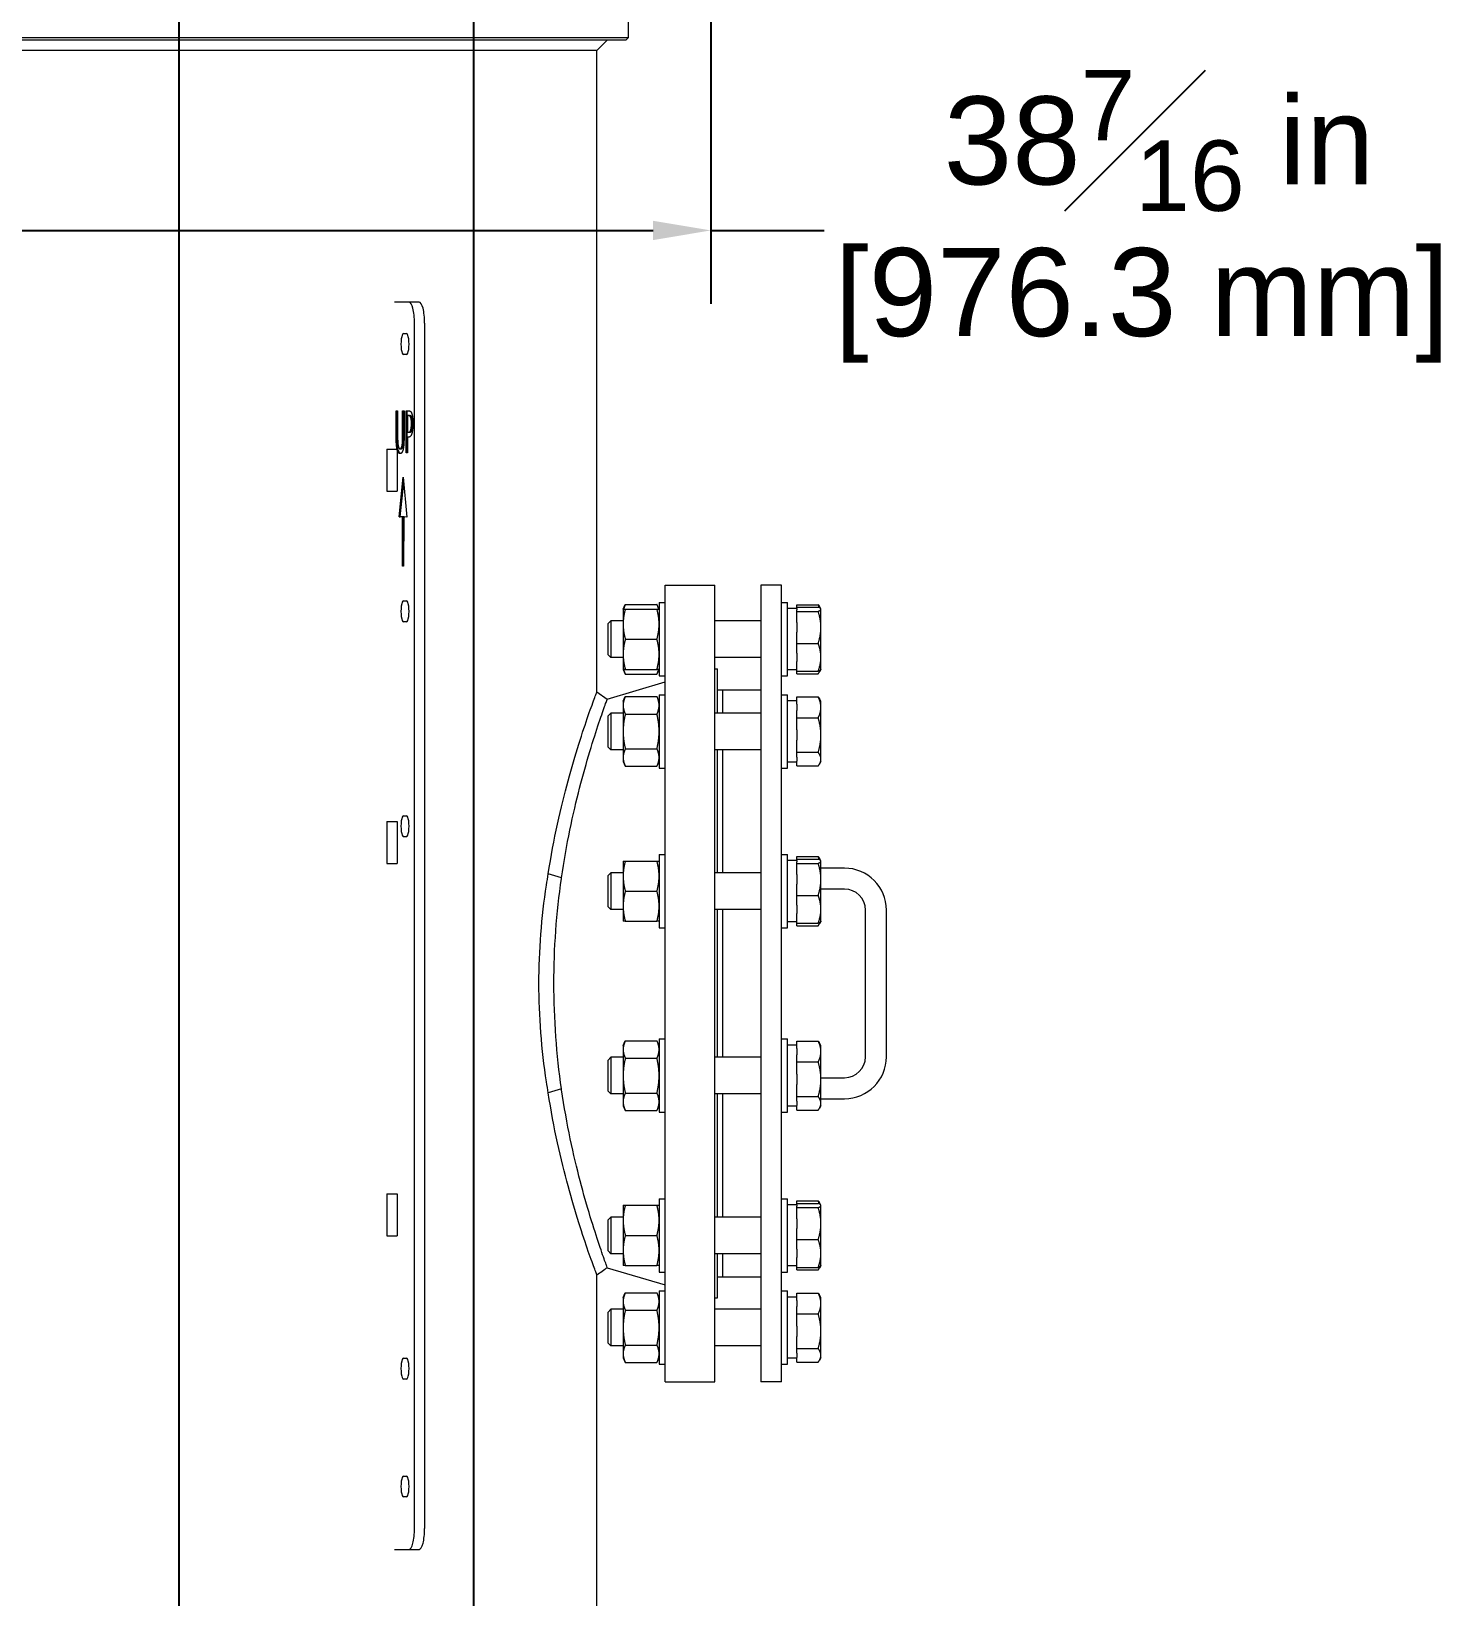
# Model space of a CAD drawing. Header units: inches. Extents: x 17 to 469, y 7 to 301.
# Drawn here: x 94.02 to 127.65, y 92.15 to 129.49 of the extents above; entities that cross this region are included whole.
import ezdxf

# ---------------------------------------------------------------- set-up
doc = ezdxf.new("R2010")
doc.units = ezdxf.units.IN
doc.header["$LTSCALE"] = 14
doc.header["$MEASUREMENT"] = 0
for name, color, linetype, lineweight in [('Dimension', 7, 'Continuous', 25), ('Dimension (ANSI)', 7, 'Continuous', 25), ('Visible (ANSI)', 7, 'Continuous', 50)]:
    doc.layers.add(name, color=color, linetype=linetype, lineweight=lineweight)
doc.styles.add('MEMCOR Medium', font='arial.ttf')
doc.styles.add('Standard D-E', font='arial.ttf')
doc.dimstyles.new('Default (ANSI)', dxfattribs={"dimscale": 14, "dimtxt": 0.15, "dimasz": 0.098425, "dimexe": 0.125, "dimexo": 0.0625, "dimgap": 0.031496, "dimtad": 0, "dimtih": 1, "dimtoh": 1, "dimdec": 4, "dimrnd": 1e-08, "dimzin": 3, "dimdsep": 46, "dimlunit": 5, "dimtxsty": 'MEMCOR Medium', "dimcen": 0.09, "dimdle": 0.393701, "dimclrd": 256, "dimclre": 256, "dimclrt": 256, "dimadec": 0, "dimazin": 1, "dimtfac": 0.8, "dimtofl": 0, "dimtmove": 0, "dimatfit": 3, "dimfxl": 1, "dimfrac": 1, "dimtolj": 1, "dimtzin": 4, "dimlwd": -1, "dimlwe": -1, "dimarcsym": 0})
doc.dimstyles.new('Default D-E', dxfattribs={"dimscale": 14, "dimtxt": 0.15, "dimasz": 0.098425, "dimexe": 0.125, "dimexo": 0.0625, "dimgap": 0.031496, "dimtad": 0, "dimtih": 1, "dimtoh": 1, "dimrnd": 1e-08, "dimzin": 4, "dimdsep": 46, "dimtxsty": 'Standard D-E', "dimcen": 0.09, "dimdle": 0.393701, "dimclrd": 256, "dimclre": 256, "dimclrt": 256, "dimadec": 0, "dimazin": 1, "dimtfac": 1, "dimtofl": 0, "dimtmove": 0, "dimatfit": 3, "dimfxl": 1, "dimtolj": 1, "dimtzin": 4, "dimlwd": -1, "dimlwe": -1, "dimarcsym": 0})

# ---------------------------------------------------------------- blocks, each defined once
blk = doc.blocks.new('*D21')
at = {"layer": 'Defpoints', "color": 0, "transparency": 16777216}
for p in [(71.801, 135.407), (110.238, 135.407), (110.238, 124.738)]:
    blk.add_point(p, dxfattribs=at)
at = {"layer": 'Dimension (ANSI)', "transparency": 16777216}
for p, q in [((71.801, 134.532), (71.801, 122.988)), ((110.238, 134.532), (110.238, 122.988)), ((73.179, 124.738), (108.86, 124.738)), ((110.238, 124.738), (112.944, 124.738))]:
    blk.add_line(p, q, dxfattribs=at)
for points in [[(73.179, 124.968), (73.179, 124.508), (71.801, 124.738)], [(108.86, 124.968), (108.86, 124.508), (110.238, 124.738)]]:
    blk.add_solid(points, dxfattribs=at)
at = {"layer": 'Dimension (ANSI)', "transparency": 16777216, "char_height": 2.1, "attachment_point": 5, "style": 'MEMCOR Medium'}
for s, insert in [('\\A1; 38{\\H0.8x;\\S7#16;} in', (120.528, 126.885)), ('\\A1;[976.3 mm]', (120.528, 122.951))]:
    blk.add_mtext(s, dxfattribs=dict(at, insert=insert))
blk = doc.blocks.new('*D33')
at = {"layer": 'Defpoints', "color": 0, "transparency": 16777216}
for p in [(97.548, 145.522), (97.548, 55.808), (104.58, 55.808)]:
    blk.add_point(p, dxfattribs=at)
at = {"layer": 'Dimension', "transparency": 16777216}
for p, q in [((97.548, 56.683), (97.548, 147.272)), ((104.58, 56.683), (104.58, 147.272)), ((98.926, 145.522), (103.203, 145.522)), ((104.58, 145.522), (107.024, 145.522))]:
    blk.add_line(p, q, dxfattribs=at)
for points in [[(98.926, 145.752), (98.926, 145.292), (97.548, 145.522)], [(103.203, 145.752), (103.203, 145.292), (104.58, 145.522)]]:
    blk.add_solid(points, dxfattribs=at)
at = {"layer": 'Dimension', "transparency": 16777216, "insert": (107.465, 146.595), "char_height": 2.1, "attachment_point": 1, "style": 'Standard D-E'}
blk.add_mtext('\\A1;7.03', dxfattribs=at)

msp = doc.modelspace()

# ---------------------------------------------------------------- linework, layer by layer
at = {"layer": 'Visible (ANSI)', "linetype": 'Continuous', "lineweight": 18}
for p, q in [((108.26976, 129.3394), (108.26976, 131.63627)), ((73.76934, 129.3394), (108.26976, 129.3394)), ((108.20718, 129.2769), (73.83184, 129.2769)), ((107.51684, 129.0269), (107.7668, 129.2769)), ((107.51684, 129.0269), (74.51924, 129.0269)), ((107.51987, 113.73548), (107.51987, 129.02992)), ((103.03702, 123.0269), (102.68691, 123.0269)), ((103.2785, 123.0269), (103.03702, 123.0269)), ((103.16643, 93.7769), (103.16643, 122.5269)), ((103.40791, 122.5269), (103.40791, 93.7769)), ((102.90761, 122.2769), (102.97232, 122.2769)), ((102.97232, 121.7769), (102.90761, 121.7769)), ((102.72983, 119.81248), (102.72983, 120.43647)), ((102.72983, 120.43647), (102.76423, 120.43647)), ((102.75398, 119.81248), (102.75398, 120.43647)), ((102.76423, 120.43647), (102.76423, 119.81248)), ((102.88273, 120.43647), (102.91713, 120.43647)), ((102.88273, 119.80924), (102.88273, 120.43647)), ((102.90688, 119.80924), (102.90688, 120.43647)), ((102.91713, 120.43647), (102.91713, 119.81248)), ((102.96642, 119.43647), (102.96642, 120.43647)), ((102.96642, 120.43647), (103.03143, 120.43647)), ((102.99056, 119.43647), (102.99056, 120.43647)), ((103.02934, 120.32139), (103.00081, 120.32139)), ((103.00081, 120.32139), (103.00081, 119.92269)), ((103.02934, 120.32139), (103.05349, 120.32139)), ((103.00081, 119.92269), (103.0243, 119.92269)), ((103.0243, 119.92269), (103.04845, 119.92269)), ((103.07946, 119.98266), (103.10361, 119.98266)), ((102.5088, 119.5197), (102.75162, 119.5197)), ((102.5088, 119.5197), (102.5088, 118.5197)), ((102.75162, 119.5197), (102.75162, 118.5197)), ((102.82337, 119.52885), (102.84752, 119.52885)), ((103.00081, 119.80924), (103.00081, 119.43647)), ((103.02997, 119.80924), (103.00081, 119.80924)), ((103.00081, 119.43647), (102.96642, 119.43647)), ((102.80387, 117.90738), (102.89824, 118.85054)), ((102.89824, 118.85054), (102.98758, 117.90045)), ((102.5088, 118.5197), (102.75162, 118.5197)), ((102.82802, 117.90738), (102.90994, 118.72613)), ((102.88054, 117.90528), (102.80387, 117.90738)), ((102.80387, 117.90738), (102.82802, 117.90738)), ((102.90469, 117.90528), (102.82802, 117.90738)), ((102.8768, 116.72936), (102.88054, 117.90528)), ((102.88054, 117.90528), (102.90469, 117.90528)), ((102.90095, 116.72993), (102.90469, 117.90528)), ((102.90986, 117.90396), (102.90666, 116.73006)), ((102.90986, 117.90396), (102.93401, 117.90396)), ((102.98758, 117.90045), (102.90986, 117.90396)), ((102.98748, 117.90154), (102.93401, 117.90396)), ((102.90666, 116.73006), (102.8768, 116.72936)), ((109.14487, 97.2769), (109.14487, 116.2769)), ((109.14487, 116.2769), (110.33487, 116.2769)), ((110.33487, 97.2769), (110.33487, 116.2769)), ((111.42737, 116.2769), (111.42737, 97.2769)), ((111.92737, 116.2769), (111.42737, 116.2769)), ((111.92737, 97.2769), (111.92737, 116.2769)), ((102.90761, 115.9019), (102.97232, 115.9019)), ((108.14524, 115.70626), (108.19711, 115.81749)), ((108.19711, 115.81749), (108.95238, 115.81749)), ((109.00424, 115.70626), (108.95238, 115.81749)), ((109.00424, 115.86226), (109.00424, 114.11226)), ((109.00424, 115.86226), (109.14487, 115.86226)), ((111.92737, 115.86226), (112.06799, 115.86226)), ((112.06799, 114.11226), (112.06799, 115.86226)), ((112.28699, 115.75062), (112.28699, 115.81121)), ((112.28699, 115.81121), (112.80092, 115.81121)), ((112.8621, 115.71125), (112.82893, 115.7687)), ((102.97232, 115.4019), (102.90761, 115.4019)), ((107.78699, 115.35861), (107.85315, 115.42476)), ((107.85315, 115.42476), (107.85315, 114.54976)), ((108.14524, 115.42476), (107.85315, 115.42476)), ((108.14524, 115.70626), (108.14524, 115.34676)), ((108.19711, 115.70626), (108.95238, 115.70626)), ((111.42737, 115.42476), (110.33487, 115.42476)), ((112.28699, 115.71676), (112.06799, 115.71676)), ((112.28699, 115.71676), (112.28699, 115.75062)), ((112.28699, 115.75062), (112.80092, 115.75062)), ((112.28699, 115.71676), (112.28699, 115.68584)), ((112.28699, 115.65101), (112.28699, 115.68584)), ((112.28699, 115.3841), (112.28699, 115.65101)), ((112.28699, 115.65101), (112.80092, 115.65101)), ((112.28699, 115.3841), (112.28699, 115.15457)), ((112.86512, 115.70601), (112.8621, 115.71125)), ((112.86512, 115.70082), (112.86512, 115.70601)), ((112.86512, 115.26933), (112.86512, 115.70082)), ((107.78699, 114.61591), (107.78699, 115.35861)), ((108.14524, 115.34676), (108.14524, 114.62776)), ((112.28699, 114.88765), (112.28699, 115.15457)), ((112.86512, 114.55578), (112.86512, 115.26933)), ((108.19711, 114.98726), (108.95238, 114.98726)), ((112.28699, 114.65557), (112.28699, 114.88765)), ((112.28699, 114.88765), (112.80092, 114.88765)), ((112.28699, 114.65557), (112.28699, 114.45599)), ((107.78699, 114.61591), (107.85315, 114.54976)), ((108.14524, 114.54976), (107.85315, 114.54976)), ((108.14524, 114.62776), (108.14524, 114.26826)), ((108.14524, 114.26826), (108.19711, 114.15703)), ((108.19711, 114.26826), (108.95238, 114.26826)), ((109.00424, 114.26826), (108.95238, 114.15703)), ((111.42737, 114.54976), (110.33487, 114.54976)), ((110.33487, 114.2769), (110.39737, 114.2769)), ((110.39737, 113.2248), (110.39737, 114.2769)), ((112.28699, 114.2239), (112.28699, 114.45599)), ((112.8621, 114.26328), (112.82893, 114.20582)), ((112.86512, 114.26851), (112.8621, 114.26328)), ((112.86512, 114.26851), (112.86512, 114.55578)), ((107.76653, 113.55841), (109.14487, 113.9669)), ((108.19711, 114.15703), (108.95238, 114.15703)), ((109.00424, 114.11226), (109.14487, 114.11226)), ((111.92737, 114.11226), (112.06799, 114.11226)), ((112.28699, 114.25776), (112.06799, 114.25776)), ((112.28699, 114.16332), (112.28699, 114.2239)), ((112.28699, 114.2239), (112.80092, 114.2239)), ((112.28699, 114.16332), (112.80092, 114.16332)), ((107.51987, 113.73548), (107.76653, 113.55841)), ((108.14524, 113.5063), (108.19711, 113.61753)), ((108.19711, 113.61753), (108.95238, 113.61753)), ((109.00424, 113.5063), (108.95238, 113.61753)), ((109.00424, 113.6623), (109.00424, 111.9123)), ((109.00424, 113.6623), (109.14487, 113.6623)), ((110.39737, 113.7769), (110.52737, 113.7769)), ((110.52737, 113.2248), (110.52737, 113.7769)), ((110.52737, 113.2248), (110.52737, 113.7769)), ((110.52737, 113.7769), (111.42737, 113.7769)), ((111.92737, 113.6623), (112.06799, 113.6623)), ((112.06799, 111.9123), (112.06799, 113.6623)), ((112.28699, 113.5168), (112.06799, 113.5168)), ((112.28699, 113.43703), (112.28699, 113.61124)), ((112.28699, 113.61124), (112.80092, 113.61124)), ((112.86512, 113.50605), (112.82893, 113.56874)), ((107.78699, 113.15865), (107.85315, 113.2248)), ((107.78699, 112.41595), (107.78699, 113.15865)), ((107.85315, 113.2248), (107.85315, 112.3498)), ((108.14524, 113.2248), (107.85315, 113.2248)), ((108.14524, 113.5063), (108.14524, 113.40997)), ((108.14524, 113.40997), (108.14524, 112.7873)), ((108.19711, 113.20242), (108.95238, 113.20242)), ((111.42737, 113.2248), (110.33487, 113.2248)), ((112.28699, 113.43703), (112.28699, 113.28722)), ((112.28699, 113.11301), (112.28699, 113.28722)), ((112.86512, 113.36213), (112.86512, 113.50605)), ((112.86512, 112.70104), (112.86512, 113.36213)), ((108.14524, 112.7873), (108.14524, 112.16463)), ((112.28699, 112.82491), (112.28699, 113.11301)), ((112.28699, 113.11301), (112.80092, 113.11301)), ((112.28699, 112.82491), (112.28699, 112.57716)), ((107.78699, 112.41595), (107.85315, 112.3498)), ((112.28699, 112.28907), (112.28699, 112.57716)), ((112.86512, 112.12621), (112.86512, 112.70104)), ((108.14524, 112.3498), (107.85315, 112.3498)), ((108.14524, 112.16463), (108.14524, 112.0683)), ((108.14524, 112.0683), (108.19711, 111.95707)), ((108.19711, 112.37219), (108.95238, 112.37219)), ((109.00424, 112.0683), (108.95238, 111.95707)), ((111.42737, 112.3498), (110.33487, 112.3498)), ((110.39737, 109.41436), (110.39737, 112.3498)), ((110.52737, 109.41436), (110.52737, 112.3498)), ((110.52737, 109.41436), (110.52737, 112.3498)), ((112.28699, 112.0578), (112.06799, 112.0578)), ((112.28699, 112.17518), (112.28699, 112.28907)), ((112.28699, 112.28907), (112.80092, 112.28907)), ((112.28699, 112.17518), (112.28699, 112.07725)), ((112.28699, 111.96336), (112.28699, 112.07725)), ((112.86512, 112.06855), (112.82893, 112.00586)), ((112.86512, 112.06855), (112.86512, 112.12621)), ((108.19711, 111.95707), (108.95238, 111.95707)), ((109.00424, 111.9123), (109.14487, 111.9123)), ((111.92737, 111.9123), (112.06799, 111.9123)), ((112.28699, 111.96336), (112.80092, 111.96336)), ((102.5088, 110.6397), (102.75162, 110.6397)), ((102.5088, 110.6397), (102.5088, 109.6397)), ((102.75162, 110.6397), (102.75162, 109.6397)), ((102.90761, 110.7769), (102.97232, 110.7769)), ((102.97232, 110.2769), (102.90761, 110.2769)), ((109.00424, 109.85186), (109.00424, 108.10186)), ((109.00424, 109.85186), (109.14487, 109.85186)), ((111.92737, 109.85186), (112.06799, 109.85186)), ((112.06799, 108.10186), (112.06799, 109.85186)), ((112.28699, 109.74022), (112.28699, 109.8008)), ((112.28699, 109.8008), (112.80092, 109.8008)), ((102.5088, 109.6397), (102.75162, 109.6397)), ((107.78699, 109.34821), (107.85315, 109.41436)), ((107.85315, 109.41436), (107.85315, 108.53936)), ((108.14524, 109.41436), (107.85315, 109.41436)), ((108.14524, 109.69586), (108.14524, 109.33636)), ((108.19711, 109.69586), (108.95238, 109.69586)), ((111.42737, 109.41436), (110.33487, 109.41436)), ((112.28699, 109.70636), (112.06799, 109.70636)), ((112.28699, 109.70636), (112.28699, 109.74022)), ((112.28699, 109.74022), (112.80092, 109.74022)), ((112.28699, 109.70636), (112.28699, 109.67544)), ((112.28699, 109.64061), (112.28699, 109.67544)), ((112.28699, 109.37369), (112.28699, 109.64061)), ((112.28699, 109.64061), (112.80092, 109.64061)), ((112.8621, 109.70084), (112.82893, 109.7583)), ((112.86512, 109.69561), (112.8621, 109.70084)), ((112.86512, 109.69041), (112.86512, 109.69561)), ((112.86512, 109.25893), (112.86512, 109.69041)), ((113.42737, 109.5269), (112.86512, 109.5269)), ((106.6746, 109.29157), (106.36007, 109.38986)), ((107.78699, 108.60551), (107.78699, 109.34821)), ((108.14524, 109.33636), (108.14524, 108.61736)), ((112.28699, 109.37369), (112.28699, 109.14416)), ((112.28699, 108.87725), (112.28699, 109.14416)), ((112.86512, 108.54537), (112.86512, 109.25893)), ((108.19711, 108.97686), (108.95238, 108.97686)), ((112.28699, 108.64516), (112.28699, 108.87725)), ((112.28699, 108.87725), (112.80092, 108.87725)), ((113.42737, 109.0269), (112.86512, 109.0269)), ((107.78699, 108.60551), (107.85315, 108.53936)), ((108.14524, 108.53936), (107.85315, 108.53936)), ((108.14524, 108.61736), (108.14524, 108.25786)), ((111.42737, 108.53936), (110.33487, 108.53936)), ((110.39737, 105.01443), (110.39737, 108.53936)), ((110.52737, 105.01443), (110.52737, 108.53936)), ((110.52737, 105.01443), (110.52737, 108.53936)), ((112.28699, 108.64516), (112.28699, 108.44558)), ((112.28699, 108.2135), (112.28699, 108.44558)), ((112.86512, 108.25811), (112.86512, 108.54537)), ((113.92737, 105.0269), (113.92737, 108.5269)), ((114.42737, 105.0269), (114.42737, 108.5269)), ((108.19711, 108.25786), (108.95238, 108.25786)), ((109.00424, 108.10186), (109.14487, 108.10186)), ((111.92737, 108.10186), (112.06799, 108.10186)), ((112.28699, 108.24736), (112.06799, 108.24736)), ((112.28699, 108.15292), (112.28699, 108.2135)), ((112.28699, 108.2135), (112.80092, 108.2135)), ((112.28699, 108.15292), (112.80092, 108.15292)), ((112.8621, 108.25287), (112.82893, 108.19542)), ((112.86512, 108.25811), (112.8621, 108.25287)), ((108.14524, 105.29593), (108.19711, 105.40716)), ((108.19711, 105.40716), (108.95238, 105.40716)), ((109.00424, 105.29593), (108.95238, 105.40716)), ((109.00424, 105.45193), (109.00424, 103.70193)), ((109.00424, 105.45193), (109.14487, 105.45193)), ((111.92737, 105.45193), (112.06799, 105.45193)), ((112.06799, 103.70193), (112.06799, 105.45193)), ((112.28699, 105.30643), (112.06799, 105.30643)), ((112.28699, 105.22666), (112.28699, 105.40087)), ((112.28699, 105.40087), (112.80092, 105.40087)), ((112.86512, 105.29568), (112.82893, 105.35837)), ((107.78699, 104.94828), (107.85315, 105.01443)), ((107.78699, 104.20558), (107.78699, 104.94828)), ((107.85315, 105.01443), (107.85315, 104.13943)), ((108.14524, 105.01443), (107.85315, 105.01443)), ((108.14524, 105.29593), (108.14524, 105.19961)), ((108.14524, 105.19961), (108.14524, 104.57693)), ((108.19711, 104.99205), (108.95238, 104.99205)), ((111.42737, 105.01443), (110.33487, 105.01443)), ((112.28699, 105.22666), (112.28699, 105.07685)), ((112.28699, 104.90264), (112.28699, 105.07685)), ((112.86512, 105.15176), (112.86512, 105.29568)), ((112.86512, 104.49067), (112.86512, 105.15176)), ((108.14524, 104.57693), (108.14524, 103.95426)), ((112.28699, 104.61454), (112.28699, 104.90264)), ((112.28699, 104.90264), (112.80092, 104.90264)), ((112.28699, 104.61454), (112.28699, 104.36679)), ((106.6746, 104.26222), (106.36007, 104.16393)), ((107.78699, 104.20558), (107.85315, 104.13943)), ((112.28699, 104.0787), (112.28699, 104.36679)), ((112.86512, 104.5269), (113.42737, 104.5269)), ((112.86512, 103.91584), (112.86512, 104.49067)), ((108.14524, 104.13943), (107.85315, 104.13943)), ((108.14524, 103.95426), (108.14524, 103.85793)), ((108.14524, 103.85793), (108.19711, 103.7467)), ((108.19711, 104.16182), (108.95238, 104.16182)), ((109.00424, 103.85793), (108.95238, 103.7467)), ((111.42737, 104.13943), (110.33487, 104.13943)), ((110.39737, 101.20399), (110.39737, 104.13943)), ((110.52737, 101.20399), (110.52737, 104.13943)), ((110.52737, 101.20399), (110.52737, 104.13943)), ((112.28699, 103.84743), (112.06799, 103.84743)), ((112.28699, 103.96481), (112.28699, 104.0787)), ((112.28699, 104.0787), (112.80092, 104.0787)), ((112.28699, 103.96481), (112.28699, 103.86688)), ((112.28699, 103.75299), (112.28699, 103.86688)), ((112.86512, 103.85818), (112.82893, 103.79549)), ((112.86512, 104.0269), (113.42737, 104.0269)), ((112.86512, 103.85818), (112.86512, 103.91584)), ((108.19711, 103.7467), (108.95238, 103.7467)), ((109.00424, 103.70193), (109.14487, 103.70193)), ((111.92737, 103.70193), (112.06799, 103.70193)), ((112.28699, 103.75299), (112.80092, 103.75299)), ((102.5088, 101.7597), (102.75162, 101.7597)), ((102.5088, 101.7597), (102.5088, 100.7597)), ((102.75162, 101.7597), (102.75162, 100.7597)), ((109.00424, 101.64149), (109.00424, 99.89149)), ((109.00424, 101.64149), (109.14487, 101.64149)), ((111.92737, 101.64149), (112.06799, 101.64149)), ((112.06799, 99.89149), (112.06799, 101.64149)), ((112.28699, 101.52985), (112.28699, 101.59043)), ((112.28699, 101.59043), (112.80092, 101.59043)), ((107.78699, 101.13784), (107.85315, 101.20399)), ((107.85315, 101.20399), (107.85315, 100.32899)), ((108.14524, 101.20399), (107.85315, 101.20399)), ((108.14524, 101.48549), (108.14524, 101.12599)), ((108.19711, 101.48549), (108.95238, 101.48549)), ((111.42737, 101.20399), (110.33487, 101.20399)), ((112.28699, 101.49599), (112.06799, 101.49599)), ((112.28699, 101.49599), (112.28699, 101.52985)), ((112.28699, 101.52985), (112.80092, 101.52985)), ((112.28699, 101.49599), (112.28699, 101.46507)), ((112.28699, 101.43024), (112.28699, 101.46507)), ((112.28699, 101.16332), (112.28699, 101.43024)), ((112.28699, 101.43024), (112.80092, 101.43024)), ((112.8621, 101.49047), (112.82893, 101.54793)), ((112.86512, 101.48524), (112.8621, 101.49047)), ((112.86512, 101.48004), (112.86512, 101.48524)), ((112.86512, 101.04856), (112.86512, 101.48004)), ((107.78699, 100.39514), (107.78699, 101.13784)), ((108.14524, 101.12599), (108.14524, 100.40699)), ((112.28699, 101.16332), (112.28699, 100.93379)), ((112.28699, 100.66688), (112.28699, 100.93379)), ((112.86512, 100.335), (112.86512, 101.04856)), ((102.5088, 100.7597), (102.75162, 100.7597)), ((108.19711, 100.76649), (108.95238, 100.76649)), ((112.28699, 100.43479), (112.28699, 100.66688)), ((112.28699, 100.66688), (112.80092, 100.66688)), ((107.78699, 100.39514), (107.85315, 100.32899)), ((108.14524, 100.32899), (107.85315, 100.32899)), ((108.14524, 100.40699), (108.14524, 100.04749)), ((111.42737, 100.32899), (110.33487, 100.32899)), ((110.39737, 99.2769), (110.39737, 100.32899)), ((110.52737, 99.7769), (110.52737, 100.32899)), ((110.52737, 99.7769), (110.52737, 100.32899)), ((112.28699, 100.43479), (112.28699, 100.23521)), ((112.28699, 100.00313), (112.28699, 100.23521)), ((112.86512, 100.04774), (112.86512, 100.335)), ((107.51987, 80.26722), (107.51987, 99.81831)), ((107.76653, 99.99538), (109.14487, 99.5869)), ((108.19711, 100.04749), (108.95238, 100.04749)), ((109.00424, 99.89149), (109.14487, 99.89149)), ((110.39737, 99.7769), (110.52737, 99.7769)), ((110.52737, 99.7769), (111.42737, 99.7769)), ((111.92737, 99.89149), (112.06799, 99.89149)), ((112.28699, 100.03699), (112.06799, 100.03699)), ((112.28699, 99.94255), (112.28699, 100.00313)), ((112.28699, 100.00313), (112.80092, 100.00313)), ((112.28699, 99.94255), (112.80092, 99.94255)), ((112.8621, 100.0425), (112.82893, 99.98505)), ((112.86512, 100.04774), (112.8621, 100.0425)), ((108.14524, 99.28553), (108.19711, 99.39676)), ((108.19711, 99.39676), (108.95238, 99.39676)), ((109.00424, 99.28553), (108.95238, 99.39676)), ((109.00424, 99.44153), (109.00424, 97.69153)), ((109.00424, 99.44153), (109.14487, 99.44153)), ((111.92737, 99.44153), (112.06799, 99.44153)), ((112.06799, 97.69153), (112.06799, 99.44153)), ((112.28699, 99.21625), (112.28699, 99.39047)), ((112.28699, 99.39047), (112.80092, 99.39047)), ((112.86512, 99.28528), (112.82893, 99.34797)), ((107.78699, 98.93788), (107.85315, 99.00403)), ((107.85315, 99.00403), (107.85315, 98.12903)), ((108.14524, 99.00403), (107.85315, 99.00403)), ((108.14524, 99.28553), (108.14524, 99.1892)), ((108.14524, 99.1892), (108.14524, 98.56653)), ((108.19711, 98.98164), (108.95238, 98.98164)), ((110.33487, 99.2769), (110.39737, 99.2769)), ((111.42737, 99.00403), (110.33487, 99.00403)), ((112.28699, 99.29603), (112.22325, 99.29603)), ((112.28699, 99.21625), (112.28699, 99.06644)), ((112.28699, 98.89223), (112.28699, 99.06644)), ((112.86512, 99.14135), (112.86512, 99.28528)), ((112.86512, 98.48026), (112.86512, 99.14135)), ((107.78699, 98.19518), (107.78699, 98.93788)), ((112.28699, 98.60413), (112.28699, 98.89223)), ((112.28699, 98.89223), (112.80092, 98.89223)), ((112.28699, 98.60413), (112.28699, 98.35639)), ((108.14524, 98.56653), (108.14524, 97.94385)), ((112.28699, 98.06829), (112.28699, 98.35639)), ((112.86512, 97.90544), (112.86512, 98.48026)), ((102.90761, 97.8394), (102.97232, 97.8394)), ((107.78699, 98.19518), (107.85315, 98.12903)), ((108.14524, 98.12903), (107.85315, 98.12903)), ((108.14524, 97.94385), (108.14524, 97.84753)), ((108.14524, 97.84753), (108.19711, 97.7363)), ((108.19711, 98.15141), (108.95238, 98.15141)), ((109.00424, 97.84753), (108.95238, 97.7363)), ((111.42737, 98.12903), (110.33487, 98.12903)), ((112.28699, 97.83703), (112.06799, 97.83703)), ((112.28699, 97.9544), (112.28699, 98.06829)), ((112.28699, 98.06829), (112.80092, 98.06829)), ((112.28699, 97.9544), (112.28699, 97.85647)), ((112.28699, 97.74258), (112.28699, 97.85647)), ((112.86512, 97.84778), (112.82893, 97.78509)), ((112.86512, 97.84778), (112.86512, 97.90544)), ((108.19711, 97.7363), (108.95238, 97.7363)), ((109.00424, 97.69153), (109.14487, 97.69153)), ((111.92737, 97.69153), (112.06799, 97.69153)), ((112.28699, 97.74258), (112.80092, 97.74258)), ((102.97232, 97.3394), (102.90761, 97.3394)), ((109.14487, 97.2769), (110.33487, 97.2769)), ((111.92737, 97.2769), (111.42737, 97.2769)), ((102.90761, 95.0269), (102.97232, 95.0269)), ((102.97232, 94.5269), (102.90761, 94.5269)), ((102.68691, 93.2769), (103.03702, 93.2769)), ((103.03702, 93.2769), (103.2785, 93.2769))]:
    msp.add_line(p, q, dxfattribs=at)
for centre, radius, start, end in [((113.42737, 108.5269), 1, 0, 90), ((113.42737, 108.5269), 0.5, 0, 90), ((113.42737, 105.0269), 1, 270, 0), ((113.42737, 105.0269), 0.5, 270, 0)]:
    msp.add_arc(centre, radius, start, end, dxfattribs=at)
for centre, major_axis, ratio, start_param, end_param in [((103.03702, 122.5269), (0, 0.5), 0.25881905, 4.71238898, 6.28318531), ((103.2785, 122.5269), (0, 0.5), 0.25881905, 4.71238898, 6.28318531), ((102.90761, 122.0269), (0, -0.25), 0.25881905, 3.14159265, 6.28318531), ((102.97232, 122.0269), (0, 0.25), 0.25881905, 3.14159265, 6.28318531), ((102.90761, 115.6519), (0, -0.25), 0.25881905, 3.14159265, 6.28318531), ((102.97232, 115.6519), (0, 0.25), 0.25881905, 3.14159265, 6.28318531), ((102.90761, 110.5269), (0, -0.25), 0.25881905, 3.14159265, 6.28318531), ((102.97232, 110.5269), (0, 0.25), 0.25881905, 3.14159265, 6.28318531), ((112.22325, 98.56653), (-4.1372, 0), 0.17632698, 4.71238898, 4.7499235), ((102.90761, 97.5894), (0, -0.25), 0.25881905, 3.14159265, 6.28318531), ((102.97232, 97.5894), (0, 0.25), 0.25881905, 3.14159265, 6.28318531), ((102.90761, 94.7769), (0, -0.25), 0.25881905, 3.14159265, 6.28318531), ((102.97232, 94.7769), (0, 0.25), 0.25881905, 3.14159265, 6.28318531), ((103.03702, 93.7769), (0, -0.5), 0.25881905, 0, 1.57079633), ((103.2785, 93.7769), (0, -0.5), 0.25881905, 0, 1.57079633)]:
    msp.add_ellipse(centre, major_axis=major_axis, ratio=ratio, start_param=start_param, end_param=end_param, dxfattribs=at)
for points, degree in [([(108.20718, 129.2769), (108.22806, 129.29773), (108.24892, 129.31857), (108.26976, 129.3394)], 3), ([(103.07548, 120.28331), (103.0673, 120.30437), (103.04549, 120.32139), (103.02934, 120.32139)], 2), ([(103.03143, 120.43647), (103.05451, 120.43647), (103.08681, 120.40729), (103.09918, 120.37407)], 2), ([(103.09415, 120.13096), (103.09415, 120.18282), (103.08492, 120.25899), (103.07548, 120.28331)], 2), ([(103.09918, 120.37407), (103.11365, 120.33598), (103.13001, 120.21848), (103.13001, 120.13501)], 2), ([(103.0243, 119.92269), (103.04528, 119.92269), (103.07108, 119.94862), (103.07946, 119.98266)], 2), ([(103.10736, 119.91296), (103.09394, 119.86191), (103.05765, 119.80924), (103.02997, 119.80924)], 2), ([(103.07946, 119.98266), (103.08723, 120.01264), (103.09415, 120.08314), (103.09415, 120.13096)], 2), ([(103.13001, 120.13501), (103.13001, 120.07018), (103.11806, 119.95348), (103.10736, 119.91296)], 2), ([(102.75458, 119.50778), (102.74094, 119.55964), (102.72983, 119.70551), (102.72983, 119.81248)], 2), ([(102.82337, 119.4154), (102.80051, 119.4154), (102.76653, 119.46159), (102.75458, 119.50778)], 2), ([(102.76423, 119.81248), (102.76423, 119.74279), (102.76884, 119.64878), (102.77534, 119.6107)], 2), ([(102.77534, 119.6107), (102.78226, 119.57018), (102.80617, 119.52885), (102.82337, 119.52885)], 2), ([(102.82337, 119.52885), (102.83952, 119.52885), (102.86469, 119.57018), (102.87161, 119.6107)], 2), ([(102.89238, 119.50778), (102.88, 119.46078), (102.84728, 119.4154), (102.82337, 119.4154)], 2), ([(102.87161, 119.6107), (102.87811, 119.64878), (102.88273, 119.74198), (102.88273, 119.80924)], 2), ([(102.91713, 119.81248), (102.91713, 119.70794), (102.90622, 119.55883), (102.89238, 119.50778)], 2), ([(107.76653, 99.99538), (107.68431, 99.93636), (107.60209, 99.87733), (107.51987, 99.81831)], 3)]:
    msp.add_open_spline(points, degree=degree, dxfattribs=at)
for points, knots in [([(103.09963, 120.28331), (103.09224, 120.30235), (103.08477, 120.30958), (103.072, 120.31955), (103.06216, 120.32139), (103.05349, 120.32139)], [-0.38189383, -0.38189383, -0.38189383, -0.38189383, -0.255461127, -0.255461127, 0, 0, 0, 0]), ([(103.11829, 120.13096), (103.11829, 120.15124), (103.11777, 120.1717), (103.11488, 120.21405), (103.11264, 120.23001), (103.10786, 120.25774), (103.10407, 120.27185), (103.09963, 120.28331)], [-0.337279569, -0.337279569, -0.337279569, -0.337279569, -0.253916557, -0.253916557, -0.157342525, -0.157342525, 0, 0, 0, 0]), ([(103.04845, 119.92269), (103.05636, 119.92269), (103.06487, 119.92407), (103.08161, 119.93328), (103.08681, 119.94038), (103.09531, 119.95512), (103.09979, 119.96713), (103.10361, 119.98266)], [-0.372028077, -0.372028077, -0.372028077, -0.372028077, -0.274279003, -0.274279003, -0.163348537, -0.163348537, 0, 0, 0, 0]), ([(103.10361, 119.98266), (103.1061, 119.99225), (103.10835, 120.00266), (103.11238, 120.02606), (103.11381, 120.03743), (103.11741, 120.07409), (103.11829, 120.10297), (103.11829, 120.13096)], [-0.377899074, -0.377899074, -0.377899074, -0.377899074, -0.298395577, -0.298395577, -0.213230014, -0.213230014, 0, 0, 0, 0]), ([(102.77873, 119.50778), (102.77422, 119.52491), (102.77034, 119.54392), (102.76384, 119.58619), (102.76134, 119.60883), (102.75719, 119.66331), (102.75398, 119.71747), (102.75398, 119.81248)], [-1.83487294, -1.83487294, -1.83487294, -1.83487294, -1.2832116, -1.2832116, -0.72393044, -0.72393044, 0, 0, 0, 0]), ([(102.83572, 119.41705), (102.83148, 119.41828), (102.82725, 119.42024), (102.81602, 119.42793), (102.80915, 119.4353), (102.79359, 119.46089), (102.7856, 119.4812), (102.77873, 119.50778)], [-0.622564013, -0.622564013, -0.622564013, -0.622564013, -0.497865325, -0.497865325, -0.286365354, -0.286365354, 0, 0, 0, 0]), ([(102.84752, 119.52885), (102.85439, 119.52885), (102.86127, 119.53165), (102.87201, 119.54269), (102.87831, 119.55057), (102.88895, 119.57839), (102.89275, 119.59306), (102.89576, 119.6107)], [-0.729908788, -0.729908788, -0.729908788, -0.729908788, -0.378375556, -0.378375556, -0.16104957, -0.16104957, 0, 0, 0, 0]), ([(102.89576, 119.6107), (102.90018, 119.63658), (102.90306, 119.66492), (102.90535, 119.71114), (102.90688, 119.74546), (102.90688, 119.80924)], [-1.42536624, -1.42536624, -1.42536624, -1.42536624, -0.48598408, -0.48598408, 0, 0, 0, 0]), ([(106.36007, 109.38986), (106.42284, 109.80543), (106.498, 110.205), (106.6598, 110.95182), (106.74639, 111.29853), (106.91538, 111.92162), (107.00394, 112.21933), (107.17093, 112.7487), (107.2492, 112.9804), (107.37995, 113.35559), (107.43245, 113.49943), (107.48494, 113.64191), (107.49813, 113.67731), (107.51559, 113.7241), (107.51987, 113.73548), (107.51987, 113.73548)], [6.52664233, 6.52664233, 6.52664233, 6.52664233, 9.74325493, 9.74325493, 12.99100658, 12.99100658, 16.28583881, 16.28583881, 19.58067105, 19.58067105, 22.87550329, 22.87550329, 24.5229194, 24.5229194, 26.17033552, 26.17033552, 26.17033552, 26.17033552]), ([(106.6746, 109.29157), (106.73187, 109.6917), (106.80057, 110.07687), (106.94894, 110.79818), (107.0286, 111.13374), (107.18696, 111.74716), (107.27148, 112.04445), (107.43122, 112.57304), (107.50628, 112.80437), (107.63185, 113.17899), (107.68236, 113.32262), (107.73288, 113.46493), (107.74559, 113.50029), (107.76241, 113.54703), (107.76653, 113.55841), (107.76653, 113.55841)], [6.27129418, 6.27129418, 6.27129418, 6.27129418, 9.35775631, 9.35775631, 12.47700841, 12.47700841, 15.73587295, 15.73587295, 18.99473748, 18.99473748, 22.25360202, 22.25360202, 23.88303429, 23.88303429, 25.51246656, 25.51246656, 25.51246656, 25.51246656]), ([(106.36007, 104.16393), (106.34501, 104.25238), (106.33053, 104.34177), (106.25861, 104.81089), (106.21234, 105.20462), (106.15095, 105.99548), (106.1359, 106.39261), (106.1359, 107.16118), (106.15095, 107.55831), (106.21234, 108.34917), (106.25861, 108.7429), (106.33053, 109.21202), (106.34501, 109.30141), (106.36007, 109.38986)], [-18.26647012, -18.26647012, -18.26647012, -18.26647012, -17.56953776, -17.56953776, -14.64128146, -14.64128146, -11.71302517, -11.71302517, -8.78476888, -8.78476888, -5.85651259, -5.85651259, -5.15958023, -5.15958023, -5.15958023, -5.15958023]), ([(106.49362, 106.7769), (106.49362, 107.18625), (106.50848, 107.60973), (106.56926, 108.45365), (106.61514, 108.87411), (106.67338, 109.28306), (106.67399, 109.28732), (106.6746, 109.29157)], [102.04240846, 102.04240846, 102.04240846, 102.04240846, 105.16166056, 105.16166056, 108.28091266, 108.28091266, 108.31370264, 108.31370264, 108.31370264, 108.31370264]), ([(106.6746, 104.26222), (106.61695, 104.66507), (106.57091, 105.08351), (106.50894, 105.93159), (106.49362, 106.36131), (106.49362, 106.7769)], [95.76530251, 95.76530251, 95.76530251, 95.76530251, 98.87565783, 98.87565783, 102.04240846, 102.04240846, 102.04240846, 102.04240846]), ([(107.76653, 99.99538), (107.76653, 99.99538), (107.76253, 100.00643), (107.74618, 100.05184), (107.73383, 100.08621), (107.68467, 100.22461), (107.63548, 100.36437), (107.51293, 100.72922), (107.43956, 100.95462), (107.28301, 101.46989), (107.19998, 101.7598), (107.04152, 102.36703), (106.96032, 102.7051), (106.80792, 103.43696), (106.73687, 103.83075), (106.67669, 104.24762), (106.67564, 104.25492), (106.6746, 104.26222)], [76.53242782, 76.53242782, 76.53242782, 76.53242782, 78.13780009, 78.13780009, 79.74317235, 79.74317235, 82.95391689, 82.95391689, 86.16466142, 86.16466142, 89.37540595, 89.37540595, 92.54215658, 92.54215658, 95.7089072, 95.7089072, 95.76530251, 95.76530251, 95.76530251, 95.76530251]), ([(107.51987, 99.81831), (107.51987, 99.81831), (107.51559, 99.82969), (107.49813, 99.87648), (107.48494, 99.91188), (107.43245, 100.05436), (107.37995, 100.1982), (107.2492, 100.57339), (107.17093, 100.80509), (107.00394, 101.33446), (106.91538, 101.63217), (106.74639, 102.25526), (106.6598, 102.60197), (106.498, 103.34879), (106.42284, 103.74836), (106.36007, 104.16393)], [78.51100657, 78.51100657, 78.51100657, 78.51100657, 80.15842268, 80.15842268, 81.8058388, 81.8058388, 85.10067104, 85.10067104, 88.39550327, 88.39550327, 91.69033551, 91.69033551, 94.93808715, 94.93808715, 98.15469976, 98.15469976, 98.15469976, 98.15469976])]:
    msp.add_open_spline(points, degree=3, knots=knots, dxfattribs=at)
for points, weights in [([(108.19711, 115.81749), (108.16976, 115.75885), (108.15707, 115.70626)], [1, 1.01965956375, 1.01895290532]), ([(108.99242, 115.70626), (108.97973, 115.75885), (108.95238, 115.81749)], [1.01895290532, 1.01965956375, 1]), ([(112.80092, 115.81121), (112.81703, 115.78932), (112.82893, 115.7687)], [1.01001874936, 1.01812761042, 1.02166570028]), ([(112.83287, 115.73549), (112.81976, 115.77204), (112.80092, 115.81121)], [1.02274317859, 1.01951585197, 1.01001874936]), ([(108.14524, 115.70626), (108.14524, 115.70626), (108.19711, 115.70626)], [1, 1.0379548493, 1]), ([(108.19711, 115.70626), (108.14524, 115.51361), (108.14524, 115.34676)], [1, 1.0379548493, 1]), ([(109.00424, 115.34676), (109.00424, 115.51361), (108.95238, 115.70626)], [1, 1.0379548493, 1]), ([(108.95238, 115.70626), (109.00424, 115.70626), (109.00424, 115.70626)], [1, 1.0379548493, 1]), ([(112.86512, 115.70082), (112.86512, 115.72393), (112.80092, 115.75062)], [1, 1.04314139574, 1.01001874936]), ([(112.80092, 115.65101), (112.86512, 115.6777), (112.86512, 115.70082)], [1.01001874936, 1.04314139574, 1]), ([(112.86512, 115.26933), (112.86512, 115.44647), (112.80092, 115.65101)], [1, 1.04314139574, 1.01001874936]), ([(108.14524, 115.34676), (108.14524, 115.17992), (108.19711, 114.98726)], [1, 1.0379548493, 1]), ([(108.95238, 114.98726), (109.00424, 115.17992), (109.00424, 115.34676)], [1, 1.0379548493, 1]), ([(112.80092, 114.88765), (112.86512, 115.09219), (112.86512, 115.26933)], [1.01001874936, 1.04314139574, 1]), ([(108.19711, 114.98726), (108.14524, 114.79461), (108.14524, 114.62776)], [1, 1.0379548493, 1]), ([(109.00424, 114.62776), (109.00424, 114.79461), (108.95238, 114.98726)], [1, 1.0379548493, 1]), ([(112.86512, 114.55578), (112.86512, 114.7098), (112.80092, 114.88765)], [1, 1.04314139574, 1.01001874936]), ([(108.19711, 114.26826), (108.14524, 114.26826), (108.14524, 114.26826)], [1, 1.0379548493, 1]), ([(108.14524, 114.62776), (108.14524, 114.46092), (108.19711, 114.26826)], [1, 1.0379548493, 1]), ([(108.15707, 114.26826), (108.16976, 114.21568), (108.19711, 114.15703)], [1.01895290532, 1.01965956375, 1]), ([(108.95238, 114.26826), (109.00424, 114.46092), (109.00424, 114.62776)], [1, 1.0379548493, 1]), ([(108.95238, 114.15703), (108.97973, 114.21568), (108.99242, 114.26826)], [1, 1.01965956375, 1.01895290532]), ([(109.00424, 114.26826), (109.00424, 114.26826), (108.95238, 114.26826)], [1, 1.0379548493, 1]), ([(112.80092, 114.2239), (112.86512, 114.40176), (112.86512, 114.55578)], [1.01001874936, 1.04314139574, 1]), ([(112.8621, 114.26328), (112.85151, 114.24494), (112.80092, 114.2239)], [1.01515888119, 1.0359371329, 1.01001874936]), ([(112.80092, 114.16332), (112.83477, 114.20934), (112.85048, 114.2506)], [1.01001874936, 1.02721658286, 1.02385469408]), ([(108.19711, 113.61753), (108.14524, 113.5063), (108.14524, 113.40997)], [1, 1.0379548493, 1]), ([(109.00424, 113.40997), (109.00424, 113.5063), (108.95238, 113.61753)], [1, 1.0379548493, 1]), ([(112.80092, 113.61124), (112.81703, 113.58935), (112.82893, 113.56874)], [1.01001874936, 1.01812761042, 1.02166570028]), ([(112.86512, 113.36213), (112.86512, 113.47774), (112.80092, 113.61124)], [1, 1.04314139574, 1.01001874936]), ([(108.14524, 113.40997), (108.14524, 113.31365), (108.19711, 113.20242)], [1, 1.0379548493, 1]), ([(108.19711, 113.20242), (108.14524, 112.97996), (108.14524, 112.7873)], [1, 1.0379548493, 1]), ([(108.95238, 113.20242), (109.00424, 113.31365), (109.00424, 113.40997)], [1, 1.0379548493, 1]), ([(109.00424, 112.7873), (109.00424, 112.97996), (108.95238, 113.20242)], [1, 1.0379548493, 1]), ([(112.80092, 113.11301), (112.86512, 113.24651), (112.86512, 113.36213)], [1.01001874936, 1.04314139574, 1]), ([(108.14524, 112.7873), (108.14524, 112.59465), (108.19711, 112.37219)], [1, 1.0379548493, 1]), ([(108.95238, 112.37219), (109.00424, 112.59465), (109.00424, 112.7873)], [1, 1.0379548493, 1]), ([(112.86512, 112.70104), (112.86512, 112.89223), (112.80092, 113.11301)], [1, 1.04314139574, 1.01001874936]), ([(112.80092, 112.28907), (112.86512, 112.50984), (112.86512, 112.70104)], [1.01001874936, 1.04314139574, 1]), ([(108.19711, 112.37219), (108.14524, 112.26096), (108.14524, 112.16463)], [1, 1.0379548493, 1]), ([(108.14524, 112.16463), (108.14524, 112.0683), (108.19711, 111.95707)], [1, 1.0379548493, 1]), ([(109.00424, 112.16463), (109.00424, 112.26096), (108.95238, 112.37219)], [1, 1.0379548493, 1]), ([(108.95238, 111.95707), (109.00424, 112.0683), (109.00424, 112.16463)], [1, 1.0379548493, 1]), ([(112.86512, 112.12621), (112.86512, 112.20179), (112.80092, 112.28907)], [1, 1.04314139574, 1.01001874936]), ([(112.80092, 111.96336), (112.86512, 112.05063), (112.86512, 112.12621)], [1.01001874936, 1.04314139574, 1]), ([(112.83287, 109.72508), (112.81976, 109.76163), (112.80092, 109.8008)], [1.02274317859, 1.01951585197, 1.01001874936]), ([(112.80092, 109.8008), (112.81703, 109.77891), (112.82893, 109.7583)], [1.01001874936, 1.01812761042, 1.02166570028]), ([(108.14524, 109.69586), (108.14524, 109.69586), (108.19711, 109.69586)], [1, 1.0379548493, 1]), ([(108.19711, 109.69586), (108.14524, 109.5032), (108.14524, 109.33636)], [1, 1.0379548493, 1]), ([(109.00424, 109.33636), (109.00424, 109.5032), (108.95238, 109.69586)], [1, 1.0379548493, 1]), ([(108.95238, 109.69586), (109.00424, 109.69586), (109.00424, 109.69586)], [1, 1.0379548493, 1]), ([(112.86512, 109.69041), (112.86512, 109.71353), (112.80092, 109.74022)], [1, 1.04314139574, 1.01001874936]), ([(112.80092, 109.64061), (112.86512, 109.6673), (112.86512, 109.69041)], [1.01001874936, 1.04314139574, 1]), ([(112.86512, 109.25893), (112.86512, 109.43606), (112.80092, 109.64061)], [1, 1.04314139574, 1.01001874936]), ([(108.14524, 109.33636), (108.14524, 109.16951), (108.19711, 108.97686)], [1, 1.0379548493, 1]), ([(108.95238, 108.97686), (109.00424, 109.16951), (109.00424, 109.33636)], [1, 1.0379548493, 1]), ([(112.80092, 108.87725), (112.86512, 109.08179), (112.86512, 109.25893)], [1.01001874936, 1.04314139574, 1]), ([(108.19711, 108.97686), (108.14524, 108.7842), (108.14524, 108.61736)], [1, 1.0379548493, 1]), ([(109.00424, 108.61736), (109.00424, 108.7842), (108.95238, 108.97686)], [1, 1.0379548493, 1]), ([(112.86512, 108.54537), (112.86512, 108.69939), (112.80092, 108.87725)], [1, 1.04314139574, 1.01001874936]), ([(108.14524, 108.61736), (108.14524, 108.45051), (108.19711, 108.25786)], [1, 1.0379548493, 1]), ([(108.95238, 108.25786), (109.00424, 108.45051), (109.00424, 108.61736)], [1, 1.0379548493, 1]), ([(112.80092, 108.2135), (112.86512, 108.39135), (112.86512, 108.54537)], [1.01001874936, 1.04314139574, 1]), ([(108.19711, 108.25786), (108.14524, 108.25786), (108.14524, 108.25786)], [1, 1.0379548493, 1]), ([(109.00424, 108.25786), (109.00424, 108.25786), (108.95238, 108.25786)], [1, 1.0379548493, 1]), ([(112.8621, 108.25287), (112.85151, 108.23453), (112.80092, 108.2135)], [1.01515888119, 1.0359371329, 1.01001874936]), ([(112.80092, 108.15292), (112.83477, 108.19893), (112.85048, 108.24019)], [1.01001874936, 1.02721658286, 1.02385469408]), ([(108.19711, 105.40716), (108.14524, 105.29593), (108.14524, 105.19961)], [1, 1.0379548493, 1]), ([(109.00424, 105.19961), (109.00424, 105.29593), (108.95238, 105.40716)], [1, 1.0379548493, 1]), ([(112.80092, 105.40087), (112.81703, 105.37898), (112.82893, 105.35837)], [1.01001874936, 1.01812761042, 1.02166570028]), ([(112.86512, 105.15176), (112.86512, 105.26737), (112.80092, 105.40087)], [1, 1.04314139574, 1.01001874936]), ([(108.14524, 105.19961), (108.14524, 105.10328), (108.19711, 104.99205)], [1, 1.0379548493, 1]), ([(108.19711, 104.99205), (108.14524, 104.76959), (108.14524, 104.57693)], [1, 1.0379548493, 1]), ([(108.95238, 104.99205), (109.00424, 105.10328), (109.00424, 105.19961)], [1, 1.0379548493, 1]), ([(109.00424, 104.57693), (109.00424, 104.76959), (108.95238, 104.99205)], [1, 1.0379548493, 1]), ([(112.80092, 104.90264), (112.86512, 105.03614), (112.86512, 105.15176)], [1.01001874936, 1.04314139574, 1]), ([(108.14524, 104.57693), (108.14524, 104.38428), (108.19711, 104.16182)], [1, 1.0379548493, 1]), ([(108.95238, 104.16182), (109.00424, 104.38428), (109.00424, 104.57693)], [1, 1.0379548493, 1]), ([(112.86512, 104.49067), (112.86512, 104.68186), (112.80092, 104.90264)], [1, 1.04314139574, 1.01001874936]), ([(112.80092, 104.0787), (112.86512, 104.29947), (112.86512, 104.49067)], [1.01001874936, 1.04314139574, 1]), ([(108.19711, 104.16182), (108.14524, 104.05059), (108.14524, 103.95426)], [1, 1.0379548493, 1]), ([(108.14524, 103.95426), (108.14524, 103.85793), (108.19711, 103.7467)], [1, 1.0379548493, 1]), ([(109.00424, 103.95426), (109.00424, 104.05059), (108.95238, 104.16182)], [1, 1.0379548493, 1]), ([(108.95238, 103.7467), (109.00424, 103.85793), (109.00424, 103.95426)], [1, 1.0379548493, 1]), ([(112.86512, 103.91584), (112.86512, 103.99142), (112.80092, 104.0787)], [1, 1.04314139574, 1.01001874936]), ([(112.80092, 103.75299), (112.86512, 103.84026), (112.86512, 103.91584)], [1.01001874936, 1.04314139574, 1]), ([(112.83287, 101.51471), (112.81976, 101.55126), (112.80092, 101.59043)], [1.02274317859, 1.01951585197, 1.01001874936]), ([(112.80092, 101.59043), (112.81703, 101.56854), (112.82893, 101.54793)], [1.01001874936, 1.01812761042, 1.02166570028]), ([(108.14524, 101.48549), (108.14524, 101.48549), (108.19711, 101.48549)], [1, 1.0379548493, 1]), ([(108.19711, 101.48549), (108.14524, 101.29283), (108.14524, 101.12599)], [1, 1.0379548493, 1]), ([(109.00424, 101.12599), (109.00424, 101.29283), (108.95238, 101.48549)], [1, 1.0379548493, 1]), ([(108.95238, 101.48549), (109.00424, 101.48549), (109.00424, 101.48549)], [1, 1.0379548493, 1]), ([(112.86512, 101.48004), (112.86512, 101.50316), (112.80092, 101.52985)], [1, 1.04314139574, 1.01001874936]), ([(112.80092, 101.43024), (112.86512, 101.45693), (112.86512, 101.48004)], [1.01001874936, 1.04314139574, 1]), ([(112.86512, 101.04856), (112.86512, 101.22569), (112.80092, 101.43024)], [1, 1.04314139574, 1.01001874936]), ([(108.14524, 101.12599), (108.14524, 100.95914), (108.19711, 100.76649)], [1, 1.0379548493, 1]), ([(108.95238, 100.76649), (109.00424, 100.95914), (109.00424, 101.12599)], [1, 1.0379548493, 1]), ([(112.80092, 100.66688), (112.86512, 100.87142), (112.86512, 101.04856)], [1.01001874936, 1.04314139574, 1]), ([(108.19711, 100.76649), (108.14524, 100.57383), (108.14524, 100.40699)], [1, 1.0379548493, 1]), ([(109.00424, 100.40699), (109.00424, 100.57383), (108.95238, 100.76649)], [1, 1.0379548493, 1]), ([(112.86512, 100.335), (112.86512, 100.48903), (112.80092, 100.66688)], [1, 1.04314139574, 1.01001874936]), ([(108.14524, 100.40699), (108.14524, 100.24014), (108.19711, 100.04749)], [1, 1.0379548493, 1]), ([(108.95238, 100.04749), (109.00424, 100.24014), (109.00424, 100.40699)], [1, 1.0379548493, 1]), ([(112.80092, 100.00313), (112.86512, 100.18098), (112.86512, 100.335)], [1.01001874936, 1.04314139574, 1]), ([(108.19711, 100.04749), (108.14524, 100.04749), (108.14524, 100.04749)], [1, 1.0379548493, 1]), ([(109.00424, 100.04749), (109.00424, 100.04749), (108.95238, 100.04749)], [1, 1.0379548493, 1]), ([(112.8621, 100.0425), (112.85151, 100.02416), (112.80092, 100.00313)], [1.01515888119, 1.0359371329, 1.01001874936]), ([(112.80092, 99.94255), (112.83477, 99.98856), (112.85048, 100.02982)], [1.01001874936, 1.02721658286, 1.02385469408]), ([(108.19711, 99.39676), (108.14524, 99.28553), (108.14524, 99.1892)], [1, 1.0379548493, 1]), ([(109.00424, 99.1892), (109.00424, 99.28553), (108.95238, 99.39676)], [1, 1.0379548493, 1]), ([(112.86512, 99.14135), (112.86512, 99.25696), (112.80092, 99.39047)], [1, 1.04314139574, 1.01001874936]), ([(112.80092, 99.39047), (112.81703, 99.36858), (112.82893, 99.34797)], [1.01001874936, 1.01812761042, 1.02166570028]), ([(108.14524, 99.1892), (108.14524, 99.09287), (108.19711, 98.98164)], [1, 1.0379548493, 1]), ([(108.19711, 98.98164), (108.14524, 98.75918), (108.14524, 98.56653)], [1, 1.0379548493, 1]), ([(108.95238, 98.98164), (109.00424, 99.09287), (109.00424, 99.1892)], [1, 1.0379548493, 1]), ([(109.00424, 98.56653), (109.00424, 98.75918), (108.95238, 98.98164)], [1, 1.0379548493, 1]), ([(112.80092, 98.89223), (112.86512, 99.02573), (112.86512, 99.14135)], [1.01001874936, 1.04314139574, 1]), ([(112.86512, 98.48026), (112.86512, 98.67146), (112.80092, 98.89223)], [1, 1.04314139574, 1.01001874936]), ([(108.14524, 98.56653), (108.14524, 98.37387), (108.19711, 98.15141)], [1, 1.0379548493, 1]), ([(108.95238, 98.15141), (109.00424, 98.37387), (109.00424, 98.56653)], [1, 1.0379548493, 1]), ([(112.80092, 98.06829), (112.86512, 98.28906), (112.86512, 98.48026)], [1.01001874936, 1.04314139574, 1]), ([(108.19711, 98.15141), (108.14524, 98.04018), (108.14524, 97.94385)], [1, 1.0379548493, 1]), ([(108.14524, 97.94385), (108.14524, 97.84753), (108.19711, 97.7363)], [1, 1.0379548493, 1]), ([(109.00424, 97.94385), (109.00424, 98.04018), (108.95238, 98.15141)], [1, 1.0379548493, 1]), ([(108.95238, 97.7363), (109.00424, 97.84753), (109.00424, 97.94385)], [1, 1.0379548493, 1]), ([(112.86512, 97.90544), (112.86512, 97.98102), (112.80092, 98.06829)], [1, 1.04314139574, 1.01001874936]), ([(112.80092, 97.74258), (112.86512, 97.82986), (112.86512, 97.90544)], [1.01001874936, 1.04314139574, 1])]:
    msp.add_rational_spline(points, weights, degree=2, dxfattribs=at)

# ---------------------------------------------------------------- dimensions: what is measured, and where the dimension line sits
at = {"layer": 'Dimension'}
dim = msp.add_linear_dim(base=(97.54835, 145.52209), p1=(104.58048, 55.8079), p2=(97.54835, 55.8079), angle=180, dimstyle='Default D-E', override={"dimgap": 0.031496, "dimtih": 0, "dimtoh": 0, "dimdec": 2, "dimtol": 0, "dimlim": 0, "dimtp": 0, "dimtm": 0, "dimtdec": 2, "dimatfit": 2}, dxfattribs=at)
dim.commit()
dim.dimension.update_dxf_attribs({"geometry": '*D33', "text_midpoint": (110.18415, 145.52209), "dimtype": 160})
at = {"layer": 'Dimension (ANSI)'}
dim = msp.add_linear_dim(base=(110.23796, 124.7381), p1=(71.80115, 135.4069), p2=(110.23796, 135.4069), angle=180, text=' <> in\\X[976.3 mm]', dimstyle='Default (ANSI)', override={"dimgap": 0.031496, "dimtih": 0, "dimtoh": 0, "dimdec": 4, "dimpost": '', "dimtol": 0, "dimlim": 0, "dimtp": 0, "dimtm": 0, "dimtdec": 2, "dimatfit": 2}, dxfattribs=at)
dim.commit()
dim.dimension.update_dxf_attribs({"geometry": '*D21', "text_midpoint": (120.52758, 124.7381), "dimtype": 160})

doc.saveas('drawing.dxf')
